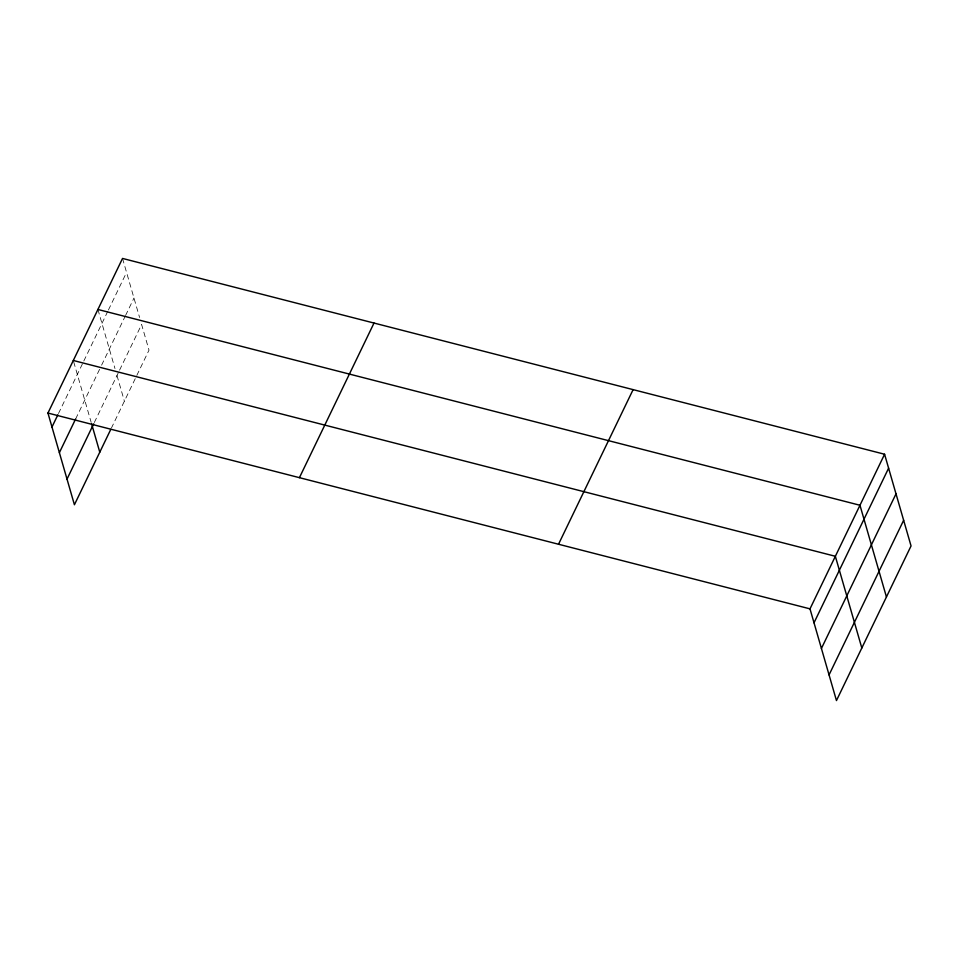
<?xml version="1.0" encoding="UTF-8"?>
<svg xmlns="http://www.w3.org/2000/svg" width="959" height="959" viewBox="0 0 959 959"><rect width="100%" height="100%" fill="white"/><g stroke="black" fill="none" stroke-linecap="round" stroke-linejoin="round"><path stroke-width="0.72" stroke-dasharray="4.79 3.6" d="M58.475 413.521L83.169 362.346M83.817 361.004L107.78 311.327M108.427 309.985L126.564 272.38M75.641 418.963L100.935 366.53M101.582 365.187L124.898 316.842M125.557 315.499L133.972 298.045M94.318 422.499L118.928 371.481M119.575 370.138L141.608 324.49L149.005 350.143L111.436 428.026M122.536 258.439L139.594 317.525M97.926 309.469L114.984 368.556M116.986 375.508L124.394 401.174M73.711 361.879L91.165 422.356"/><path stroke-width="1.44" d="M110.788 429.368L74.418 504.758L47.95 413.053L122.536 258.439L884.582 454.242L911.05 545.947L836.464 700.561L809.995 608.857L884.582 454.242M51.978 427.007L57.828 414.875M59.386 452.66L75.641 418.963M67.01 479.104L93.67 423.842M299.424 477.666L374.01 323.051M558.522 544.244L633.108 389.63M814.011 622.799L888.609 468.184M821.419 648.464L896.018 493.837M829.056 674.896L903.642 520.281M97.926 309.469L859.971 505.261L886.44 596.966M73.316 360.488L835.349 556.28L861.817 647.984M47.95 413.053L809.995 608.857M91.573 423.746L99.784 452.192"/></g></svg>
